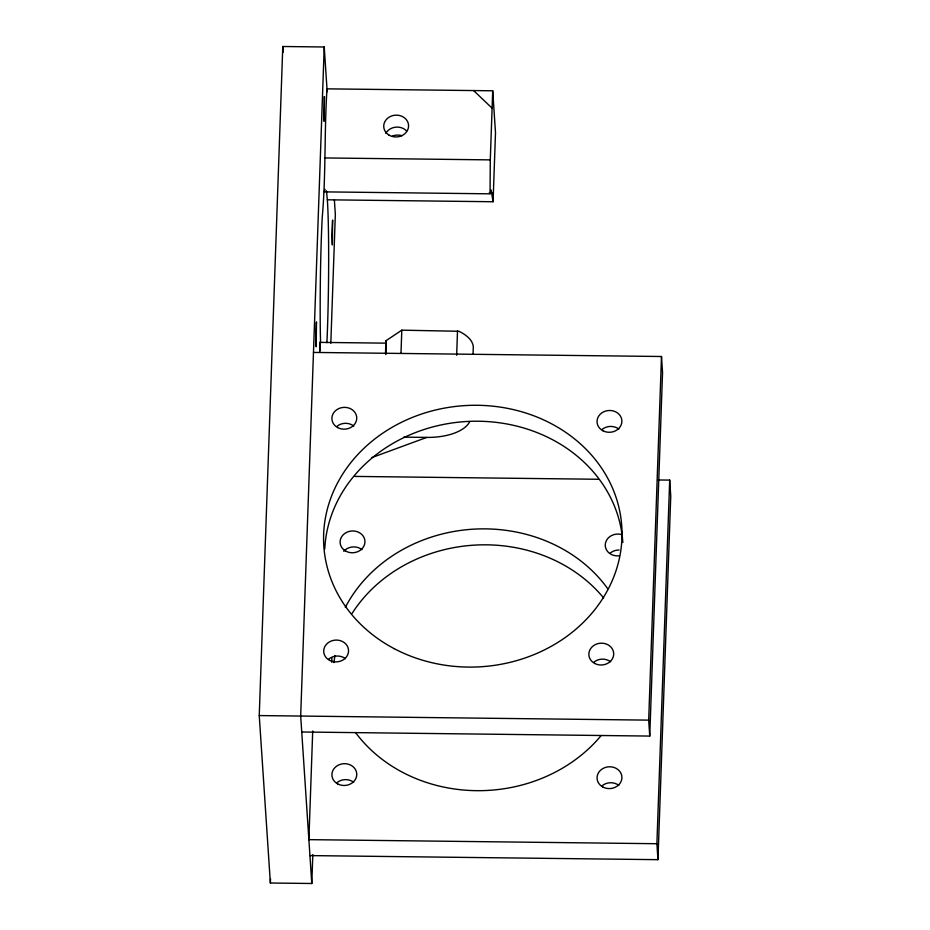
<?xml version="1.0" encoding="UTF-8"?>
<svg xmlns="http://www.w3.org/2000/svg" width="930" height="930" viewBox="0 0 930 930"><rect width="100%" height="100%" fill="white"/><g stroke="black" fill="none" stroke-linecap="round" stroke-linejoin="round"><path stroke-width="1.4" d="M326.465 190.778L327.348 199.799L493.074 201.74L495.504 132.653L492.714 90.791L327 88.85C324.221 131.711 326.035 174.735 322.222 217.504A95.383 4.08 -89.3 0 0 320.339 332.94L320.559 342.786M325.07 189.348L324.338 191.871L490.052 193.824L490.284 159.879L492.714 90.791M319.664 352.296L319.827 342.38L386.113 343.158L385.927 354.493M312.817 854.531L311.794 883.5L270.374 883.012L259.249 715.565L282.79 46.5L324.221 46.988L327.186 91.733M270.374 883.012L270.525 878.664M324.221 46.988L300.681 716.042L311.794 883.5M312.713 730.992L308.888 839.639L656.894 843.719L657.963 859.669L309.946 855.588M330.813 343.275L335.346 214.435L334.382 200.008M385.497 353.702L385.95 340.752L401.807 330.162L458.92 331.278A45.617 21.89 2 0 1 473.3 346.937L473.045 354.132M400.993 353.191L401.807 330.162M456.653 355.283L457.514 330.813M301.739 731.991L649.745 736.072L648.687 720.134L661.486 356.504L313.468 352.424M649.745 736.072L662.544 372.453L661.486 356.504M656.894 843.719L669.693 480.101L658.091 479.973M657.963 859.669L670.751 496.05L669.693 480.101M324.338 96.615L324.07 121.272L324.442 96.569M490.052 193.824L491.156 190.022L493.074 201.74M371.523 457.711L426.754 437.414A45.617 21.89 2 0 0 469.476 422.092M324.57 157.937L490.284 159.879M489.296 192.696L492.179 192.731M403.771 437.147L426.754 437.414M355.027 476.416L598.641 479.276M259.249 715.565L648.687 720.134M473.591 90.57L492.11 108.171M385.95 340.752L386.113 343.158M319.827 342.38L320.373 350.61M282.79 46.5L283.173 52.278M327.348 199.799A95.383 4.08 -89.3 0 1 326.918 342.659M385.776 133.374A12.439 10.904 -3.8 0 1 406.631 131.002M392.448 136.071A12.439 10.904 -3.8 0 1 401.958 135.734M343.74 551.292A12.439 10.904 -3.8 0 1 362.014 549.665M336.881 782.711A12.439 10.904 -3.8 0 1 353.679 782.269M602.024 785.827A12.439 10.904 -3.8 0 1 618.834 785.373M610.22 553.106A12.439 10.904 -3.8 0 1 619.113 550.014M333.882 662.602A149.3 130.828 -3.8 0 1 335.067 655.487M352.04 613.498A149.3 130.828 -3.8 0 1 603.651 597.978M619.461 555.745A12.439 10.904 -3.8 0 1 605.279 544.352A12.439 10.904 -3.8 0 1 621.263 534.471M601.152 735.549A149.3 130.828 -3.8 0 1 355.888 733.026M331.789 662.276A149.3 130.828 -3.8 0 1 331.859 658.033M345.297 607.43A149.3 130.828 -3.8 0 1 471.58 529.286A149.3 130.828 -3.8 0 1 607.802 588.83M336.997 426.277A12.439 10.904 -3.8 0 1 353.807 426.068M328.662 659.114A12.439 10.904 -3.8 0 1 345.472 658.673M593.817 662.23A12.439 10.904 -3.8 0 1 610.626 661.776M602.012 429.509A12.439 10.904 -3.8 0 1 618.81 429.067M324.768 548.967A149.3 130.828 -3.8 0 1 472.777 421.255A149.3 130.828 -3.8 0 1 622.833 542.492M315.805 334.637L316.2 346.797L316.467 321.92L315.805 334.637M331.929 235.162L332.347 244.95L332.615 220.073L331.929 235.162M388.821 134.966A12.439 10.904 -3.8 0 0 408.514 127.015A12.439 10.904 -3.8 0 0 391.123 116.145A12.439 10.904 -3.8 0 0 388.821 134.966M394.227 648.675A149.3 130.828 -3.8 0 0 621.938 537.935A149.3 130.828 -3.8 0 0 402.213 421.941A149.3 130.828 -3.8 0 0 394.227 648.675M337.602 427.556A12.439 10.904 -3.8 0 0 356.736 418.593A12.439 10.904 -3.8 0 0 338.613 408.665A12.439 10.904 -3.8 0 0 337.602 427.556M329.58 660.358A12.439 10.904 -3.8 0 0 348.552 651.128A12.439 10.904 -3.8 0 0 330.243 641.467A12.439 10.904 -3.8 0 0 329.58 660.358M594.735 663.474A12.439 10.904 -3.8 0 0 613.707 654.243A12.439 10.904 -3.8 0 0 595.398 644.571A12.439 10.904 -3.8 0 0 594.735 663.474M602.919 430.753A12.439 10.904 -3.8 0 0 621.891 421.523A12.439 10.904 -3.8 0 0 603.582 411.862A12.439 10.904 -3.8 0 0 602.919 430.753M345.809 551.141A12.439 10.904 -3.8 0 0 364.944 542.19A12.439 10.904 -3.8 0 0 346.82 532.262A12.439 10.904 -3.8 0 0 345.809 551.141M337.788 783.955A12.439 10.904 -3.8 0 0 356.76 774.725A12.439 10.904 -3.8 0 0 338.45 765.065A12.439 10.904 -3.8 0 0 337.788 783.955M602.942 787.059A12.439 10.904 -3.8 0 0 621.914 777.84A12.439 10.904 -3.8 0 0 603.605 768.168A12.439 10.904 -3.8 0 0 602.942 787.059"/></g></svg>
